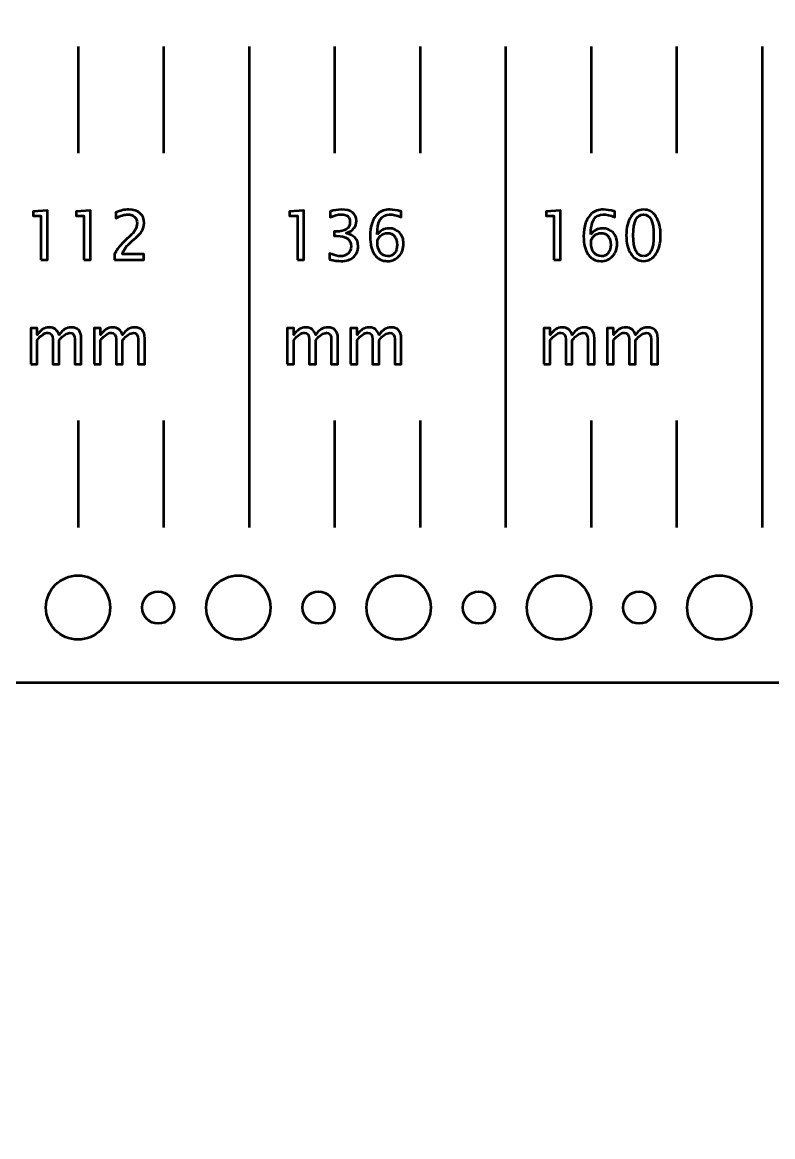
# Model space of a CAD drawing. Header units: centimetres. Extents: x -26.2 to 26.2, y -20.2 to 20.2.
# Drawn here: x 5.48 to 12.5, y -9.43 to 0.99 of the extents above; entities that cross this region are included whole.
import ezdxf

# ---------------------------------------------------------------- set-up
doc = ezdxf.new("R2010")
doc.units = ezdxf.units.CM
doc.header["$MEASUREMENT"] = 0
doc.layers.add('Layer 1', color=7, linetype='Continuous')

msp = doc.modelspace()

# ---------------------------------------------------------------- linework, layer by layer
at = {"layer": 'Layer 1', "lineweight": 53}
for centre, major_axis in [((6.00001, -4.4841), (0, 0.30001)), ((7.50001, -4.4841), (0, 0.30001)), ((9.00001, -4.4841), (0, 0.30001)), ((10.50001, -4.4841), (0, 0.30001)), ((12.00001, -4.4841), (0, 0.30001)), ((6.75, -4.48409), (0, 0.15)), ((8.25, -4.48409), (0, 0.15)), ((9.75, -4.48409), (0, 0.15)), ((11.25, -4.48409), (0, 0.15))]:
    msp.add_ellipse(centre, major_axis=major_axis, ratio=1, dxfattribs=at)
msp.add_open_spline([(-12.2, -20.18409), (-12.47614, -20.18409), (-12.7, -19.96023), (-12.7, -19.68409), (-12.7, -19.68409), (-12.7, -19.68409), (-12.7, 19.71591), (-12.7, 19.71591), (-12.7, 19.71591), (-12.7, 19.99205), (-12.47614, 20.21591), (-12.2, 20.21591), (-12.2, 20.21591), (-8.45782, 20.21591), (-2.97204, 20.21591), (0.2, 20.21591), (0.2, 20.21591), (0.47614, 20.21591), (0.7, 19.99205), (0.7, 19.71591), (0.7, 19.71591), (0.7, 19.71591), (0.7, 2.21591), (0.7, 2.21591), (0.7, 2.21591), (0.7, 2.21591), (25.7, 2.21591), (25.7, 2.21591), (25.7, 2.21591), (25.97614, 2.21591), (26.2, 1.99205), (26.2, 1.71591), (26.2, 1.71591), (26.2, 1.71591), (26.2, -4.68409), (26.2, -4.68409), (26.2, -4.68409), (26.2, -4.96023), (25.97614, -5.18409), (25.7, -5.18409), (25.7, -5.18409), (25.7, -5.18409), (0.7, -5.18409), (0.7, -5.18409), (0.7, -5.18409), (0.7, -5.18409), (0.7, -19.68409), (0.7, -19.68409), (0.7, -19.68409), (0.7, -19.96023), (0.47614, -20.18409), (0.2, -20.18409), (0.2, -20.18409), (-4.57775, -20.18409), (-7.42225, -20.18409), (-12.2, -20.18409)], degree=3, knots=[0, 0, 0, 0, 0.06666667, 0.06666667, 0.06666667, 0.06666667, 0.13333333, 0.13333333, 0.13333333, 0.13333333, 0.2, 0.2, 0.2, 0.2, 0.26666667, 0.26666667, 0.26666667, 0.26666667, 0.33333333, 0.33333333, 0.33333333, 0.33333333, 0.4, 0.4, 0.4, 0.4, 0.46666667, 0.46666667, 0.46666667, 0.46666667, 0.53333333, 0.53333333, 0.53333333, 0.53333333, 0.6, 0.6, 0.6, 0.6, 0.66666667, 0.66666667, 0.66666667, 0.66666667, 0.73333333, 0.73333333, 0.73333333, 0.73333333, 0.8, 0.8, 0.8, 0.8, 0.86666667, 0.86666667, 0.86666667, 0.86666667, 1, 1, 1, 1], dxfattribs=at)
at = {"layer": 'Layer 1', "color": 5, "lineweight": 53}
for points in [[(6, 0.76591), (6, 0.76591), (6, -0.23409), (6, -0.23409)], [(6.8, 0.76591), (6.8, 0.76591), (6.8, -0.23409), (6.8, -0.23409)], [(7.6, 0.76591), (7.6, 0.76591), (7.6, -3.73409), (7.6, -3.73409)], [(8.4, 0.76591), (8.4, 0.76591), (8.4, -0.23409), (8.4, -0.23409)], [(9.2, 0.76591), (9.2, 0.76591), (9.2, -0.23409), (9.2, -0.23409)], [(10, 0.76591), (10, 0.76591), (10, -3.73409), (10, -3.73409)], [(10.8, 0.76591), (10.8, 0.76591), (10.8, -0.23409), (10.8, -0.23409)], [(11.6, 0.76591), (11.6, 0.76591), (11.6, -0.23409), (11.6, -0.23409)], [(12.4, 0.76591), (12.4, 0.76591), (12.4, -3.73409), (12.4, -3.73409)], [(6, -2.73409), (6, -2.73409), (6, -3.73409), (6, -3.73409)], [(6.8, -2.73409), (6.8, -2.73409), (6.8, -3.73409), (6.8, -3.73409)], [(8.4, -2.73409), (8.4, -2.73409), (8.4, -3.73409), (8.4, -3.73409)], [(9.2, -2.73409), (9.2, -2.73409), (9.2, -3.73409), (9.2, -3.73409)], [(10.8, -2.73409), (10.8, -2.73409), (10.8, -3.73409), (10.8, -3.73409)], [(11.6, -2.73409), (11.6, -2.73409), (11.6, -3.73409), (11.6, -3.73409)]]:
    msp.add_open_spline(points, degree=3, dxfattribs=at)
for points, knots in [([(5.65338, -1.23147), (5.65338, -1.23147), (5.65338, -0.81808), (5.65338, -0.81808), (5.65338, -0.81808), (5.65338, -0.81808), (5.58036, -0.81808), (5.58036, -0.81808), (5.58036, -0.81808), (5.58036, -0.81808), (5.58036, -0.77998), (5.58036, -0.77998), (5.58036, -0.77998), (5.58036, -0.77998), (5.71434, -0.76855), (5.71434, -0.76855), (5.71434, -0.76855), (5.71434, -0.76855), (5.71434, -1.23147), (5.71434, -1.23147), (5.71434, -1.23147), (5.71434, -1.23147), (5.65338, -1.23147), (5.65338, -1.23147)], [0, 0, 0, 0, 0.14285714, 0.14285714, 0.14285714, 0.14285714, 0.28571429, 0.28571429, 0.28571429, 0.28571429, 0.42857143, 0.42857143, 0.42857143, 0.42857143, 0.57142857, 0.57142857, 0.57142857, 0.57142857, 0.71428571, 0.71428571, 0.71428571, 0.71428571, 1, 1, 1, 1]), ([(6.05491, -1.23147), (6.05491, -1.23147), (6.05491, -0.81808), (6.05491, -0.81808), (6.05491, -0.81808), (6.05491, -0.81808), (5.98189, -0.81808), (5.98189, -0.81808), (5.98189, -0.81808), (5.98189, -0.81808), (5.98189, -0.77998), (5.98189, -0.77998), (5.98189, -0.77998), (5.98189, -0.77998), (6.11587, -0.76855), (6.11587, -0.76855), (6.11587, -0.76855), (6.11587, -0.76855), (6.11587, -1.23147), (6.11587, -1.23147), (6.11587, -1.23147), (6.11587, -1.23147), (6.05491, -1.23147), (6.05491, -1.23147)], [0, 0, 0, 0, 0.14285714, 0.14285714, 0.14285714, 0.14285714, 0.28571429, 0.28571429, 0.28571429, 0.28571429, 0.42857143, 0.42857143, 0.42857143, 0.42857143, 0.57142857, 0.57142857, 0.57142857, 0.57142857, 0.71428571, 0.71428571, 0.71428571, 0.71428571, 1, 1, 1, 1]), ([(6.34278, -1.23147), (6.34278, -1.23147), (6.34278, -1.17813), (6.34278, -1.17813), (6.34278, -1.17813), (6.36056, -1.13654), (6.39643, -1.09113), (6.45051, -1.04213), (6.45051, -1.04213), (6.45051, -1.04213), (6.48544, -1.01081), (6.48544, -1.01081), (6.48544, -1.01081), (6.53042, -0.96996), (6.55296, -0.92953), (6.55296, -0.88931), (6.55296, -0.88931), (6.55296, -0.86359), (6.54523, -0.84348), (6.52989, -0.82877), (6.52989, -0.82877), (6.51454, -0.81406), (6.49327, -0.80665), (6.46628, -0.80665), (6.46628, -0.80665), (6.43474, -0.80665), (6.39739, -0.81872), (6.35421, -0.84285), (6.35421, -0.84285), (6.35421, -0.84285), (6.35421, -0.78951), (6.35421, -0.78951), (6.35421, -0.78951), (6.39495, -0.77046), (6.43549, -0.76093), (6.47591, -0.76093), (6.47591, -0.76093), (6.51888, -0.76093), (6.55338, -0.77247), (6.57942, -0.79565), (6.57942, -0.79565), (6.60535, -0.81883), (6.61837, -0.84952), (6.61837, -0.88783), (6.61837, -0.88783), (6.61837, -0.91535), (6.6118, -0.93979), (6.59868, -0.96107), (6.59868, -0.96107), (6.58545, -0.98244), (6.561, -1.00827), (6.52513, -1.03875), (6.52513, -1.03875), (6.52513, -1.03875), (6.50153, -1.05886), (6.50153, -1.05886), (6.50153, -1.05886), (6.45242, -1.10045), (6.42406, -1.14024), (6.41644, -1.17813), (6.41644, -1.17813), (6.41644, -1.17813), (6.61646, -1.17813), (6.61646, -1.17813), (6.61646, -1.17813), (6.61646, -1.17813), (6.61646, -1.23147), (6.61646, -1.23147), (6.61646, -1.23147), (6.61646, -1.23147), (6.34278, -1.23147), (6.34278, -1.23147)], [0, 0, 0, 0, 0.05263158, 0.05263158, 0.05263158, 0.05263158, 0.10526316, 0.10526316, 0.10526316, 0.10526316, 0.15789474, 0.15789474, 0.15789474, 0.15789474, 0.21052632, 0.21052632, 0.21052632, 0.21052632, 0.26315789, 0.26315789, 0.26315789, 0.26315789, 0.31578947, 0.31578947, 0.31578947, 0.31578947, 0.36842105, 0.36842105, 0.36842105, 0.36842105, 0.42105263, 0.42105263, 0.42105263, 0.42105263, 0.47368421, 0.47368421, 0.47368421, 0.47368421, 0.52631579, 0.52631579, 0.52631579, 0.52631579, 0.57894737, 0.57894737, 0.57894737, 0.57894737, 0.63157895, 0.63157895, 0.63157895, 0.63157895, 0.68421053, 0.68421053, 0.68421053, 0.68421053, 0.73684211, 0.73684211, 0.73684211, 0.73684211, 0.78947368, 0.78947368, 0.78947368, 0.78947368, 0.84210526, 0.84210526, 0.84210526, 0.84210526, 0.89473684, 0.89473684, 0.89473684, 0.89473684, 1, 1, 1, 1]), ([(8.05338, -1.23147), (8.05338, -1.23147), (8.05338, -0.81808), (8.05338, -0.81808), (8.05338, -0.81808), (8.05338, -0.81808), (7.98036, -0.81808), (7.98036, -0.81808), (7.98036, -0.81808), (7.98036, -0.81808), (7.98036, -0.77998), (7.98036, -0.77998), (7.98036, -0.77998), (7.98036, -0.77998), (8.11434, -0.76855), (8.11434, -0.76855), (8.11434, -0.76855), (8.11434, -0.76855), (8.11434, -1.23147), (8.11434, -1.23147), (8.11434, -1.23147), (8.11434, -1.23147), (8.05338, -1.23147), (8.05338, -1.23147)], [0, 0, 0, 0, 0.14285714, 0.14285714, 0.14285714, 0.14285714, 0.28571429, 0.28571429, 0.28571429, 0.28571429, 0.42857143, 0.42857143, 0.42857143, 0.42857143, 0.57142857, 0.57142857, 0.57142857, 0.57142857, 0.71428571, 0.71428571, 0.71428571, 0.71428571, 1, 1, 1, 1]), ([(8.35331, -1.22829), (8.35331, -1.22829), (8.35331, -1.17114), (8.35331, -1.17114), (8.35331, -1.17114), (8.39691, -1.1885), (8.4311, -1.19718), (8.45618, -1.19718), (8.45618, -1.19718), (8.48571, -1.19718), (8.50952, -1.18871), (8.52783, -1.17167), (8.52783, -1.17167), (8.54614, -1.15463), (8.55524, -1.13241), (8.55524, -1.1051), (8.55524, -1.1051), (8.55524, -1.04033), (8.51016, -1.00795), (8.41999, -1.00795), (8.41999, -1.00795), (8.41999, -1.00795), (8.39586, -1.00795), (8.39586, -1.00795), (8.39586, -1.00795), (8.39586, -1.00795), (8.39586, -0.96699), (8.39586, -0.96699), (8.39586, -0.96699), (8.39586, -0.96699), (8.41723, -0.96667), (8.41723, -0.96667), (8.41723, -0.96667), (8.50201, -0.96667), (8.54445, -0.93683), (8.54445, -0.87703), (8.54445, -0.87703), (8.54445, -0.83015), (8.51629, -0.80665), (8.4601, -0.80665), (8.4601, -0.80665), (8.42993, -0.80665), (8.39649, -0.81533), (8.35966, -0.83269), (8.35966, -0.83269), (8.35966, -0.83269), (8.35966, -0.77935), (8.35966, -0.77935), (8.35966, -0.77935), (8.39575, -0.76707), (8.43057, -0.76093), (8.46401, -0.76093), (8.46401, -0.76093), (8.50952, -0.76093), (8.54455, -0.77004), (8.56889, -0.78824), (8.56889, -0.78824), (8.59323, -0.80634), (8.60541, -0.83269), (8.60541, -0.86719), (8.60541, -0.86719), (8.60541, -0.92106), (8.57355, -0.95948), (8.50973, -0.98234), (8.50973, -0.98234), (8.58371, -0.99959), (8.62065, -1.04012), (8.62065, -1.10415), (8.62065, -1.10415), (8.62065, -1.14733), (8.60636, -1.1813), (8.57789, -1.20596), (8.57789, -1.20596), (8.54942, -1.23062), (8.51026, -1.2429), (8.46052, -1.2429), (8.46052, -1.2429), (8.43216, -1.2429), (8.39649, -1.23803), (8.35331, -1.22829)], [0, 0, 0, 0, 0.04761905, 0.04761905, 0.04761905, 0.04761905, 0.0952381, 0.0952381, 0.0952381, 0.0952381, 0.14285714, 0.14285714, 0.14285714, 0.14285714, 0.19047619, 0.19047619, 0.19047619, 0.19047619, 0.23809524, 0.23809524, 0.23809524, 0.23809524, 0.28571429, 0.28571429, 0.28571429, 0.28571429, 0.33333333, 0.33333333, 0.33333333, 0.33333333, 0.38095238, 0.38095238, 0.38095238, 0.38095238, 0.42857143, 0.42857143, 0.42857143, 0.42857143, 0.47619048, 0.47619048, 0.47619048, 0.47619048, 0.52380952, 0.52380952, 0.52380952, 0.52380952, 0.57142857, 0.57142857, 0.57142857, 0.57142857, 0.61904762, 0.61904762, 0.61904762, 0.61904762, 0.66666667, 0.66666667, 0.66666667, 0.66666667, 0.71428571, 0.71428571, 0.71428571, 0.71428571, 0.76190476, 0.76190476, 0.76190476, 0.76190476, 0.80952381, 0.80952381, 0.80952381, 0.80952381, 0.85714286, 0.85714286, 0.85714286, 0.85714286, 0.9047619, 0.9047619, 0.9047619, 0.9047619, 1, 1, 1, 1]), ([(8.79929, -0.99356), (8.8285, -0.95577), (8.86522, -0.93683), (8.90946, -0.93683), (8.90946, -0.93683), (8.94957, -0.93683), (8.98238, -0.95006), (9.00799, -0.97662), (9.00799, -0.97662), (9.0335, -1.00319), (9.04631, -1.03727), (9.04631, -1.07886), (9.04631, -1.07886), (9.04631, -1.12659), (9.03202, -1.16585), (9.00334, -1.19665), (9.00334, -1.19665), (8.97466, -1.22745), (8.93825, -1.2429), (8.89391, -1.2429), (8.89391, -1.2429), (8.84353, -1.2429), (8.80395, -1.22247), (8.77548, -1.18173), (8.77548, -1.18173), (8.7469, -1.14088), (8.73262, -1.08436), (8.73262, -1.01229), (8.73262, -1.01229), (8.73262, -0.91513), (8.75759, -0.84391), (8.80744, -0.7984), (8.80744, -0.7984), (8.83453, -0.77342), (8.872, -0.76093), (8.91973, -0.76093), (8.91973, -0.76093), (8.94746, -0.76093), (8.98185, -0.76665), (9.02281, -0.77808), (9.02281, -0.77808), (9.02281, -0.77808), (9.02281, -0.83142), (9.02281, -0.83142), (9.02281, -0.83142), (8.97952, -0.81491), (8.94396, -0.80665), (8.91602, -0.80665), (8.91602, -0.80665), (8.83824, -0.80665), (8.79929, -0.86899), (8.79929, -0.99356)], [0, 0, 0, 0, 0.07142857, 0.07142857, 0.07142857, 0.07142857, 0.14285714, 0.14285714, 0.14285714, 0.14285714, 0.21428571, 0.21428571, 0.21428571, 0.21428571, 0.28571429, 0.28571429, 0.28571429, 0.28571429, 0.35714286, 0.35714286, 0.35714286, 0.35714286, 0.42857143, 0.42857143, 0.42857143, 0.42857143, 0.5, 0.5, 0.5, 0.5, 0.57142857, 0.57142857, 0.57142857, 0.57142857, 0.64285714, 0.64285714, 0.64285714, 0.64285714, 0.71428571, 0.71428571, 0.71428571, 0.71428571, 0.78571429, 0.78571429, 0.78571429, 0.78571429, 0.85714286, 0.85714286, 0.85714286, 0.85714286, 1, 1, 1, 1]), ([(10.45338, -1.23147), (10.45338, -1.23147), (10.45338, -0.81808), (10.45338, -0.81808), (10.45338, -0.81808), (10.45338, -0.81808), (10.38036, -0.81808), (10.38036, -0.81808), (10.38036, -0.81808), (10.38036, -0.81808), (10.38036, -0.77998), (10.38036, -0.77998), (10.38036, -0.77998), (10.38036, -0.77998), (10.51434, -0.76855), (10.51434, -0.76855), (10.51434, -0.76855), (10.51434, -0.76855), (10.51434, -1.23147), (10.51434, -1.23147), (10.51434, -1.23147), (10.51434, -1.23147), (10.45338, -1.23147), (10.45338, -1.23147)], [0, 0, 0, 0, 0.14285714, 0.14285714, 0.14285714, 0.14285714, 0.28571429, 0.28571429, 0.28571429, 0.28571429, 0.42857143, 0.42857143, 0.42857143, 0.42857143, 0.57142857, 0.57142857, 0.57142857, 0.57142857, 0.71428571, 0.71428571, 0.71428571, 0.71428571, 1, 1, 1, 1]), ([(10.79776, -0.99356), (10.82697, -0.95577), (10.86369, -0.93683), (10.90793, -0.93683), (10.90793, -0.93683), (10.94804, -0.93683), (10.98085, -0.95006), (11.00646, -0.97662), (11.00646, -0.97662), (11.03197, -1.00319), (11.04478, -1.03727), (11.04478, -1.07886), (11.04478, -1.07886), (11.04478, -1.12659), (11.03049, -1.16585), (11.00181, -1.19665), (11.00181, -1.19665), (10.97313, -1.22745), (10.93672, -1.2429), (10.89238, -1.2429), (10.89238, -1.2429), (10.842, -1.2429), (10.80242, -1.22247), (10.77395, -1.18173), (10.77395, -1.18173), (10.74537, -1.14088), (10.73109, -1.08436), (10.73109, -1.01229), (10.73109, -1.01229), (10.73109, -0.91513), (10.75606, -0.84391), (10.80591, -0.7984), (10.80591, -0.7984), (10.833, -0.77342), (10.87047, -0.76093), (10.9182, -0.76093), (10.9182, -0.76093), (10.94593, -0.76093), (10.98032, -0.76665), (11.02128, -0.77808), (11.02128, -0.77808), (11.02128, -0.77808), (11.02128, -0.83142), (11.02128, -0.83142), (11.02128, -0.83142), (10.97799, -0.81491), (10.94243, -0.80665), (10.91449, -0.80665), (10.91449, -0.80665), (10.83671, -0.80665), (10.79776, -0.86899), (10.79776, -0.99356)], [0, 0, 0, 0, 0.07142857, 0.07142857, 0.07142857, 0.07142857, 0.14285714, 0.14285714, 0.14285714, 0.14285714, 0.21428571, 0.21428571, 0.21428571, 0.21428571, 0.28571429, 0.28571429, 0.28571429, 0.28571429, 0.35714286, 0.35714286, 0.35714286, 0.35714286, 0.42857143, 0.42857143, 0.42857143, 0.42857143, 0.5, 0.5, 0.5, 0.5, 0.57142857, 0.57142857, 0.57142857, 0.57142857, 0.64285714, 0.64285714, 0.64285714, 0.64285714, 0.71428571, 0.71428571, 0.71428571, 0.71428571, 0.78571429, 0.78571429, 0.78571429, 0.78571429, 0.85714286, 0.85714286, 0.85714286, 0.85714286, 1, 1, 1, 1]), ([(11.29073, -1.2429), (11.24258, -1.2429), (11.20374, -1.22078), (11.17431, -1.17665), (11.17431, -1.17665), (11.14479, -1.13252), (11.13008, -1.07431), (11.13008, -1.00192), (11.13008, -1.00192), (11.13008, -0.92953), (11.14479, -0.87132), (11.17431, -0.82719), (11.17431, -0.82719), (11.20374, -0.78305), (11.24258, -0.76093), (11.29073, -0.76093), (11.29073, -0.76093), (11.3391, -0.76093), (11.37794, -0.78295), (11.40736, -0.82697), (11.40736, -0.82697), (11.43667, -0.871), (11.45139, -0.92932), (11.45139, -1.00192), (11.45139, -1.00192), (11.45139, -1.07431), (11.43667, -1.13252), (11.40736, -1.17665), (11.40736, -1.17665), (11.37794, -1.22078), (11.3391, -1.2429), (11.29073, -1.2429)], [0, 0, 0, 0, 0.11111111, 0.11111111, 0.11111111, 0.11111111, 0.22222222, 0.22222222, 0.22222222, 0.22222222, 0.33333333, 0.33333333, 0.33333333, 0.33333333, 0.44444444, 0.44444444, 0.44444444, 0.44444444, 0.55555556, 0.55555556, 0.55555556, 0.55555556, 0.66666667, 0.66666667, 0.66666667, 0.66666667, 0.77777778, 0.77777778, 0.77777778, 0.77777778, 1, 1, 1, 1]), ([(11.29062, -1.19718), (11.35423, -1.19718), (11.38598, -1.13209), (11.38598, -1.00192), (11.38598, -1.00192), (11.38598, -0.87174), (11.35423, -0.80665), (11.29062, -0.80665), (11.29062, -0.80665), (11.22723, -0.80665), (11.19548, -0.87174), (11.19548, -1.00192), (11.19548, -1.00192), (11.19548, -1.13209), (11.22723, -1.19718), (11.29062, -1.19718)], [0, 0, 0, 0, 0.2, 0.2, 0.2, 0.2, 0.4, 0.4, 0.4, 0.4, 0.6, 0.6, 0.6, 0.6, 1, 1, 1, 1]), ([(8.98535, -1.09092), (8.98535, -1.05695), (8.97751, -1.03007), (8.96174, -1.01028), (8.96174, -1.01028), (8.94598, -0.99049), (8.92439, -0.98064), (8.89697, -0.98064), (8.89697, -0.98064), (8.87083, -0.98064), (8.8485, -0.98932), (8.82988, -1.00679), (8.82988, -1.00679), (8.81114, -1.02414), (8.80183, -1.0451), (8.80183, -1.06954), (8.80183, -1.06954), (8.80183, -1.10807), (8.81072, -1.13897), (8.82839, -1.16225), (8.82839, -1.16225), (8.84617, -1.18554), (8.86967, -1.19718), (8.89888, -1.19718), (8.89888, -1.19718), (8.92544, -1.19718), (8.9465, -1.18765), (8.96206, -1.1686), (8.96206, -1.1686), (8.97762, -1.14955), (8.98535, -1.12363), (8.98535, -1.09092)], [0, 0, 0, 0, 0.11111111, 0.11111111, 0.11111111, 0.11111111, 0.22222222, 0.22222222, 0.22222222, 0.22222222, 0.33333333, 0.33333333, 0.33333333, 0.33333333, 0.44444444, 0.44444444, 0.44444444, 0.44444444, 0.55555556, 0.55555556, 0.55555556, 0.55555556, 0.66666667, 0.66666667, 0.66666667, 0.66666667, 0.77777778, 0.77777778, 0.77777778, 0.77777778, 1, 1, 1, 1]), ([(10.98382, -1.09092), (10.98382, -1.05695), (10.97598, -1.03007), (10.96021, -1.01028), (10.96021, -1.01028), (10.94445, -0.99049), (10.92286, -0.98064), (10.89544, -0.98064), (10.89544, -0.98064), (10.8693, -0.98064), (10.84697, -0.98932), (10.82835, -1.00679), (10.82835, -1.00679), (10.80961, -1.02414), (10.8003, -1.0451), (10.8003, -1.06954), (10.8003, -1.06954), (10.8003, -1.10807), (10.80919, -1.13897), (10.82686, -1.16225), (10.82686, -1.16225), (10.84464, -1.18554), (10.86814, -1.19718), (10.89735, -1.19718), (10.89735, -1.19718), (10.92391, -1.19718), (10.94497, -1.18765), (10.96053, -1.1686), (10.96053, -1.1686), (10.97609, -1.14955), (10.98382, -1.12363), (10.98382, -1.09092)], [0, 0, 0, 0, 0.11111111, 0.11111111, 0.11111111, 0.11111111, 0.22222222, 0.22222222, 0.22222222, 0.22222222, 0.33333333, 0.33333333, 0.33333333, 0.33333333, 0.44444444, 0.44444444, 0.44444444, 0.44444444, 0.55555556, 0.55555556, 0.55555556, 0.55555556, 0.66666667, 0.66666667, 0.66666667, 0.66666667, 0.77777778, 0.77777778, 0.77777778, 0.77777778, 1, 1, 1, 1]), ([(5.55739, -2.20725), (5.55739, -2.20725), (5.55739, -1.8707), (5.55739, -1.8707), (5.55739, -1.8707), (5.55739, -1.8707), (5.61835, -1.8707), (5.61835, -1.8707), (5.61835, -1.8707), (5.61835, -1.8707), (5.61835, -1.93431), (5.61835, -1.93431), (5.61835, -1.93431), (5.64809, -1.88721), (5.68619, -1.86371), (5.73286, -1.86371), (5.73286, -1.86371), (5.77784, -1.86371), (5.80843, -1.88721), (5.82473, -1.93431), (5.82473, -1.93431), (5.85362, -1.88679), (5.89129, -1.86308), (5.93754, -1.86308), (5.93754, -1.86308), (5.96707, -1.86308), (5.99004, -1.87176), (6.00644, -1.88922), (6.00644, -1.88922), (6.02285, -1.90668), (6.0311, -1.93113), (6.0311, -1.96256), (6.0311, -1.96256), (6.0311, -1.96256), (6.0311, -2.20725), (6.0311, -2.20725), (6.0311, -2.20725), (6.0311, -2.20725), (5.97014, -2.20725), (5.97014, -2.20725), (5.97014, -2.20725), (5.97014, -2.20725), (5.97014, -1.97262), (5.97014, -1.97262), (5.97014, -1.97262), (5.97014, -1.93431), (5.9549, -1.91515), (5.92442, -1.91515), (5.92442, -1.91515), (5.89278, -1.91515), (5.85954, -1.93748), (5.82473, -1.98225), (5.82473, -1.98225), (5.82473, -1.98225), (5.82473, -2.20725), (5.82473, -2.20725), (5.82473, -2.20725), (5.82473, -2.20725), (5.76377, -2.20725), (5.76377, -2.20725), (5.76377, -2.20725), (5.76377, -2.20725), (5.76377, -1.97241), (5.76377, -1.97241), (5.76377, -1.97241), (5.76377, -1.93378), (5.74831, -1.91451), (5.7173, -1.91451), (5.7173, -1.91451), (5.68651, -1.91451), (5.65349, -1.93695), (5.61835, -1.98193), (5.61835, -1.98193), (5.61835, -1.98193), (5.61835, -2.20725), (5.61835, -2.20725), (5.61835, -2.20725), (5.61835, -2.20725), (5.55739, -2.20725), (5.55739, -2.20725)], [0, 0, 0, 0, 0.04761905, 0.04761905, 0.04761905, 0.04761905, 0.0952381, 0.0952381, 0.0952381, 0.0952381, 0.14285714, 0.14285714, 0.14285714, 0.14285714, 0.19047619, 0.19047619, 0.19047619, 0.19047619, 0.23809524, 0.23809524, 0.23809524, 0.23809524, 0.28571429, 0.28571429, 0.28571429, 0.28571429, 0.33333333, 0.33333333, 0.33333333, 0.33333333, 0.38095238, 0.38095238, 0.38095238, 0.38095238, 0.42857143, 0.42857143, 0.42857143, 0.42857143, 0.47619048, 0.47619048, 0.47619048, 0.47619048, 0.52380952, 0.52380952, 0.52380952, 0.52380952, 0.57142857, 0.57142857, 0.57142857, 0.57142857, 0.61904762, 0.61904762, 0.61904762, 0.61904762, 0.66666667, 0.66666667, 0.66666667, 0.66666667, 0.71428571, 0.71428571, 0.71428571, 0.71428571, 0.76190476, 0.76190476, 0.76190476, 0.76190476, 0.80952381, 0.80952381, 0.80952381, 0.80952381, 0.85714286, 0.85714286, 0.85714286, 0.85714286, 0.9047619, 0.9047619, 0.9047619, 0.9047619, 1, 1, 1, 1]), ([(6.15027, -2.20725), (6.15027, -2.20725), (6.15027, -1.8707), (6.15027, -1.8707), (6.15027, -1.8707), (6.15027, -1.8707), (6.21123, -1.8707), (6.21123, -1.8707), (6.21123, -1.8707), (6.21123, -1.8707), (6.21123, -1.93431), (6.21123, -1.93431), (6.21123, -1.93431), (6.24097, -1.88721), (6.27907, -1.86371), (6.32574, -1.86371), (6.32574, -1.86371), (6.37072, -1.86371), (6.40131, -1.88721), (6.41761, -1.93431), (6.41761, -1.93431), (6.4465, -1.88679), (6.48417, -1.86308), (6.53042, -1.86308), (6.53042, -1.86308), (6.55995, -1.86308), (6.58292, -1.87176), (6.59932, -1.88922), (6.59932, -1.88922), (6.61573, -1.90668), (6.62398, -1.93113), (6.62398, -1.96256), (6.62398, -1.96256), (6.62398, -1.96256), (6.62398, -2.20725), (6.62398, -2.20725), (6.62398, -2.20725), (6.62398, -2.20725), (6.56302, -2.20725), (6.56302, -2.20725), (6.56302, -2.20725), (6.56302, -2.20725), (6.56302, -1.97262), (6.56302, -1.97262), (6.56302, -1.97262), (6.56302, -1.93431), (6.54778, -1.91515), (6.5173, -1.91515), (6.5173, -1.91515), (6.48566, -1.91515), (6.45242, -1.93748), (6.41761, -1.98225), (6.41761, -1.98225), (6.41761, -1.98225), (6.41761, -2.20725), (6.41761, -2.20725), (6.41761, -2.20725), (6.41761, -2.20725), (6.35665, -2.20725), (6.35665, -2.20725), (6.35665, -2.20725), (6.35665, -2.20725), (6.35665, -1.97241), (6.35665, -1.97241), (6.35665, -1.97241), (6.35665, -1.93378), (6.34119, -1.91451), (6.31018, -1.91451), (6.31018, -1.91451), (6.27939, -1.91451), (6.24637, -1.93695), (6.21123, -1.98193), (6.21123, -1.98193), (6.21123, -1.98193), (6.21123, -2.20725), (6.21123, -2.20725), (6.21123, -2.20725), (6.21123, -2.20725), (6.15027, -2.20725), (6.15027, -2.20725)], [0, 0, 0, 0, 0.04761905, 0.04761905, 0.04761905, 0.04761905, 0.0952381, 0.0952381, 0.0952381, 0.0952381, 0.14285714, 0.14285714, 0.14285714, 0.14285714, 0.19047619, 0.19047619, 0.19047619, 0.19047619, 0.23809524, 0.23809524, 0.23809524, 0.23809524, 0.28571429, 0.28571429, 0.28571429, 0.28571429, 0.33333333, 0.33333333, 0.33333333, 0.33333333, 0.38095238, 0.38095238, 0.38095238, 0.38095238, 0.42857143, 0.42857143, 0.42857143, 0.42857143, 0.47619048, 0.47619048, 0.47619048, 0.47619048, 0.52380952, 0.52380952, 0.52380952, 0.52380952, 0.57142857, 0.57142857, 0.57142857, 0.57142857, 0.61904762, 0.61904762, 0.61904762, 0.61904762, 0.66666667, 0.66666667, 0.66666667, 0.66666667, 0.71428571, 0.71428571, 0.71428571, 0.71428571, 0.76190476, 0.76190476, 0.76190476, 0.76190476, 0.80952381, 0.80952381, 0.80952381, 0.80952381, 0.85714286, 0.85714286, 0.85714286, 0.85714286, 0.9047619, 0.9047619, 0.9047619, 0.9047619, 1, 1, 1, 1]), ([(7.95739, -2.20725), (7.95739, -2.20725), (7.95739, -1.8707), (7.95739, -1.8707), (7.95739, -1.8707), (7.95739, -1.8707), (8.01835, -1.8707), (8.01835, -1.8707), (8.01835, -1.8707), (8.01835, -1.8707), (8.01835, -1.93431), (8.01835, -1.93431), (8.01835, -1.93431), (8.04809, -1.88721), (8.08619, -1.86371), (8.13286, -1.86371), (8.13286, -1.86371), (8.17784, -1.86371), (8.20843, -1.88721), (8.22473, -1.93431), (8.22473, -1.93431), (8.25362, -1.88679), (8.29129, -1.86308), (8.33754, -1.86308), (8.33754, -1.86308), (8.36707, -1.86308), (8.39004, -1.87176), (8.40644, -1.88922), (8.40644, -1.88922), (8.42285, -1.90668), (8.4311, -1.93113), (8.4311, -1.96256), (8.4311, -1.96256), (8.4311, -1.96256), (8.4311, -2.20725), (8.4311, -2.20725), (8.4311, -2.20725), (8.4311, -2.20725), (8.37014, -2.20725), (8.37014, -2.20725), (8.37014, -2.20725), (8.37014, -2.20725), (8.37014, -1.97262), (8.37014, -1.97262), (8.37014, -1.97262), (8.37014, -1.93431), (8.3549, -1.91515), (8.32442, -1.91515), (8.32442, -1.91515), (8.29278, -1.91515), (8.25954, -1.93748), (8.22473, -1.98225), (8.22473, -1.98225), (8.22473, -1.98225), (8.22473, -2.20725), (8.22473, -2.20725), (8.22473, -2.20725), (8.22473, -2.20725), (8.16377, -2.20725), (8.16377, -2.20725), (8.16377, -2.20725), (8.16377, -2.20725), (8.16377, -1.97241), (8.16377, -1.97241), (8.16377, -1.97241), (8.16377, -1.93378), (8.14831, -1.91451), (8.1173, -1.91451), (8.1173, -1.91451), (8.08651, -1.91451), (8.05349, -1.93695), (8.01835, -1.98193), (8.01835, -1.98193), (8.01835, -1.98193), (8.01835, -2.20725), (8.01835, -2.20725), (8.01835, -2.20725), (8.01835, -2.20725), (7.95739, -2.20725), (7.95739, -2.20725)], [0, 0, 0, 0, 0.04761905, 0.04761905, 0.04761905, 0.04761905, 0.0952381, 0.0952381, 0.0952381, 0.0952381, 0.14285714, 0.14285714, 0.14285714, 0.14285714, 0.19047619, 0.19047619, 0.19047619, 0.19047619, 0.23809524, 0.23809524, 0.23809524, 0.23809524, 0.28571429, 0.28571429, 0.28571429, 0.28571429, 0.33333333, 0.33333333, 0.33333333, 0.33333333, 0.38095238, 0.38095238, 0.38095238, 0.38095238, 0.42857143, 0.42857143, 0.42857143, 0.42857143, 0.47619048, 0.47619048, 0.47619048, 0.47619048, 0.52380952, 0.52380952, 0.52380952, 0.52380952, 0.57142857, 0.57142857, 0.57142857, 0.57142857, 0.61904762, 0.61904762, 0.61904762, 0.61904762, 0.66666667, 0.66666667, 0.66666667, 0.66666667, 0.71428571, 0.71428571, 0.71428571, 0.71428571, 0.76190476, 0.76190476, 0.76190476, 0.76190476, 0.80952381, 0.80952381, 0.80952381, 0.80952381, 0.85714286, 0.85714286, 0.85714286, 0.85714286, 0.9047619, 0.9047619, 0.9047619, 0.9047619, 1, 1, 1, 1]), ([(8.55027, -2.20725), (8.55027, -2.20725), (8.55027, -1.8707), (8.55027, -1.8707), (8.55027, -1.8707), (8.55027, -1.8707), (8.61123, -1.8707), (8.61123, -1.8707), (8.61123, -1.8707), (8.61123, -1.8707), (8.61123, -1.93431), (8.61123, -1.93431), (8.61123, -1.93431), (8.64097, -1.88721), (8.67907, -1.86371), (8.72574, -1.86371), (8.72574, -1.86371), (8.77072, -1.86371), (8.80131, -1.88721), (8.81761, -1.93431), (8.81761, -1.93431), (8.8465, -1.88679), (8.88417, -1.86308), (8.93042, -1.86308), (8.93042, -1.86308), (8.95995, -1.86308), (8.98292, -1.87176), (8.99932, -1.88922), (8.99932, -1.88922), (9.01573, -1.90668), (9.02398, -1.93113), (9.02398, -1.96256), (9.02398, -1.96256), (9.02398, -1.96256), (9.02398, -2.20725), (9.02398, -2.20725), (9.02398, -2.20725), (9.02398, -2.20725), (8.96302, -2.20725), (8.96302, -2.20725), (8.96302, -2.20725), (8.96302, -2.20725), (8.96302, -1.97262), (8.96302, -1.97262), (8.96302, -1.97262), (8.96302, -1.93431), (8.94778, -1.91515), (8.9173, -1.91515), (8.9173, -1.91515), (8.88566, -1.91515), (8.85242, -1.93748), (8.81761, -1.98225), (8.81761, -1.98225), (8.81761, -1.98225), (8.81761, -2.20725), (8.81761, -2.20725), (8.81761, -2.20725), (8.81761, -2.20725), (8.75665, -2.20725), (8.75665, -2.20725), (8.75665, -2.20725), (8.75665, -2.20725), (8.75665, -1.97241), (8.75665, -1.97241), (8.75665, -1.97241), (8.75665, -1.93378), (8.74119, -1.91451), (8.71018, -1.91451), (8.71018, -1.91451), (8.67939, -1.91451), (8.64637, -1.93695), (8.61123, -1.98193), (8.61123, -1.98193), (8.61123, -1.98193), (8.61123, -2.20725), (8.61123, -2.20725), (8.61123, -2.20725), (8.61123, -2.20725), (8.55027, -2.20725), (8.55027, -2.20725)], [0, 0, 0, 0, 0.04761905, 0.04761905, 0.04761905, 0.04761905, 0.0952381, 0.0952381, 0.0952381, 0.0952381, 0.14285714, 0.14285714, 0.14285714, 0.14285714, 0.19047619, 0.19047619, 0.19047619, 0.19047619, 0.23809524, 0.23809524, 0.23809524, 0.23809524, 0.28571429, 0.28571429, 0.28571429, 0.28571429, 0.33333333, 0.33333333, 0.33333333, 0.33333333, 0.38095238, 0.38095238, 0.38095238, 0.38095238, 0.42857143, 0.42857143, 0.42857143, 0.42857143, 0.47619048, 0.47619048, 0.47619048, 0.47619048, 0.52380952, 0.52380952, 0.52380952, 0.52380952, 0.57142857, 0.57142857, 0.57142857, 0.57142857, 0.61904762, 0.61904762, 0.61904762, 0.61904762, 0.66666667, 0.66666667, 0.66666667, 0.66666667, 0.71428571, 0.71428571, 0.71428571, 0.71428571, 0.76190476, 0.76190476, 0.76190476, 0.76190476, 0.80952381, 0.80952381, 0.80952381, 0.80952381, 0.85714286, 0.85714286, 0.85714286, 0.85714286, 0.9047619, 0.9047619, 0.9047619, 0.9047619, 1, 1, 1, 1]), ([(10.35739, -2.20725), (10.35739, -2.20725), (10.35739, -1.8707), (10.35739, -1.8707), (10.35739, -1.8707), (10.35739, -1.8707), (10.41835, -1.8707), (10.41835, -1.8707), (10.41835, -1.8707), (10.41835, -1.8707), (10.41835, -1.93431), (10.41835, -1.93431), (10.41835, -1.93431), (10.44809, -1.88721), (10.48619, -1.86371), (10.53286, -1.86371), (10.53286, -1.86371), (10.57784, -1.86371), (10.60843, -1.88721), (10.62473, -1.93431), (10.62473, -1.93431), (10.65362, -1.88679), (10.69129, -1.86308), (10.73754, -1.86308), (10.73754, -1.86308), (10.76707, -1.86308), (10.79004, -1.87176), (10.80644, -1.88922), (10.80644, -1.88922), (10.82285, -1.90668), (10.8311, -1.93113), (10.8311, -1.96256), (10.8311, -1.96256), (10.8311, -1.96256), (10.8311, -2.20725), (10.8311, -2.20725), (10.8311, -2.20725), (10.8311, -2.20725), (10.77014, -2.20725), (10.77014, -2.20725), (10.77014, -2.20725), (10.77014, -2.20725), (10.77014, -1.97262), (10.77014, -1.97262), (10.77014, -1.97262), (10.77014, -1.93431), (10.7549, -1.91515), (10.72442, -1.91515), (10.72442, -1.91515), (10.69278, -1.91515), (10.65954, -1.93748), (10.62473, -1.98225), (10.62473, -1.98225), (10.62473, -1.98225), (10.62473, -2.20725), (10.62473, -2.20725), (10.62473, -2.20725), (10.62473, -2.20725), (10.56377, -2.20725), (10.56377, -2.20725), (10.56377, -2.20725), (10.56377, -2.20725), (10.56377, -1.97241), (10.56377, -1.97241), (10.56377, -1.97241), (10.56377, -1.93378), (10.54831, -1.91451), (10.5173, -1.91451), (10.5173, -1.91451), (10.48651, -1.91451), (10.45349, -1.93695), (10.41835, -1.98193), (10.41835, -1.98193), (10.41835, -1.98193), (10.41835, -2.20725), (10.41835, -2.20725), (10.41835, -2.20725), (10.41835, -2.20725), (10.35739, -2.20725), (10.35739, -2.20725)], [0, 0, 0, 0, 0.04761905, 0.04761905, 0.04761905, 0.04761905, 0.0952381, 0.0952381, 0.0952381, 0.0952381, 0.14285714, 0.14285714, 0.14285714, 0.14285714, 0.19047619, 0.19047619, 0.19047619, 0.19047619, 0.23809524, 0.23809524, 0.23809524, 0.23809524, 0.28571429, 0.28571429, 0.28571429, 0.28571429, 0.33333333, 0.33333333, 0.33333333, 0.33333333, 0.38095238, 0.38095238, 0.38095238, 0.38095238, 0.42857143, 0.42857143, 0.42857143, 0.42857143, 0.47619048, 0.47619048, 0.47619048, 0.47619048, 0.52380952, 0.52380952, 0.52380952, 0.52380952, 0.57142857, 0.57142857, 0.57142857, 0.57142857, 0.61904762, 0.61904762, 0.61904762, 0.61904762, 0.66666667, 0.66666667, 0.66666667, 0.66666667, 0.71428571, 0.71428571, 0.71428571, 0.71428571, 0.76190476, 0.76190476, 0.76190476, 0.76190476, 0.80952381, 0.80952381, 0.80952381, 0.80952381, 0.85714286, 0.85714286, 0.85714286, 0.85714286, 0.9047619, 0.9047619, 0.9047619, 0.9047619, 1, 1, 1, 1]), ([(10.95027, -2.20725), (10.95027, -2.20725), (10.95027, -1.8707), (10.95027, -1.8707), (10.95027, -1.8707), (10.95027, -1.8707), (11.01123, -1.8707), (11.01123, -1.8707), (11.01123, -1.8707), (11.01123, -1.8707), (11.01123, -1.93431), (11.01123, -1.93431), (11.01123, -1.93431), (11.04097, -1.88721), (11.07907, -1.86371), (11.12574, -1.86371), (11.12574, -1.86371), (11.17072, -1.86371), (11.20131, -1.88721), (11.21761, -1.93431), (11.21761, -1.93431), (11.2465, -1.88679), (11.28417, -1.86308), (11.33042, -1.86308), (11.33042, -1.86308), (11.35995, -1.86308), (11.38292, -1.87176), (11.39932, -1.88922), (11.39932, -1.88922), (11.41573, -1.90668), (11.42398, -1.93113), (11.42398, -1.96256), (11.42398, -1.96256), (11.42398, -1.96256), (11.42398, -2.20725), (11.42398, -2.20725), (11.42398, -2.20725), (11.42398, -2.20725), (11.36302, -2.20725), (11.36302, -2.20725), (11.36302, -2.20725), (11.36302, -2.20725), (11.36302, -1.97262), (11.36302, -1.97262), (11.36302, -1.97262), (11.36302, -1.93431), (11.34778, -1.91515), (11.3173, -1.91515), (11.3173, -1.91515), (11.28566, -1.91515), (11.25242, -1.93748), (11.21761, -1.98225), (11.21761, -1.98225), (11.21761, -1.98225), (11.21761, -2.20725), (11.21761, -2.20725), (11.21761, -2.20725), (11.21761, -2.20725), (11.15665, -2.20725), (11.15665, -2.20725), (11.15665, -2.20725), (11.15665, -2.20725), (11.15665, -1.97241), (11.15665, -1.97241), (11.15665, -1.97241), (11.15665, -1.93378), (11.14119, -1.91451), (11.11018, -1.91451), (11.11018, -1.91451), (11.07939, -1.91451), (11.04637, -1.93695), (11.01123, -1.98193), (11.01123, -1.98193), (11.01123, -1.98193), (11.01123, -2.20725), (11.01123, -2.20725), (11.01123, -2.20725), (11.01123, -2.20725), (10.95027, -2.20725), (10.95027, -2.20725)], [0, 0, 0, 0, 0.04761905, 0.04761905, 0.04761905, 0.04761905, 0.0952381, 0.0952381, 0.0952381, 0.0952381, 0.14285714, 0.14285714, 0.14285714, 0.14285714, 0.19047619, 0.19047619, 0.19047619, 0.19047619, 0.23809524, 0.23809524, 0.23809524, 0.23809524, 0.28571429, 0.28571429, 0.28571429, 0.28571429, 0.33333333, 0.33333333, 0.33333333, 0.33333333, 0.38095238, 0.38095238, 0.38095238, 0.38095238, 0.42857143, 0.42857143, 0.42857143, 0.42857143, 0.47619048, 0.47619048, 0.47619048, 0.47619048, 0.52380952, 0.52380952, 0.52380952, 0.52380952, 0.57142857, 0.57142857, 0.57142857, 0.57142857, 0.61904762, 0.61904762, 0.61904762, 0.61904762, 0.66666667, 0.66666667, 0.66666667, 0.66666667, 0.71428571, 0.71428571, 0.71428571, 0.71428571, 0.76190476, 0.76190476, 0.76190476, 0.76190476, 0.80952381, 0.80952381, 0.80952381, 0.80952381, 0.85714286, 0.85714286, 0.85714286, 0.85714286, 0.9047619, 0.9047619, 0.9047619, 0.9047619, 1, 1, 1, 1])]:
    msp.add_open_spline(points, degree=3, knots=knots, dxfattribs=at)

doc.saveas('drawing.dxf')
